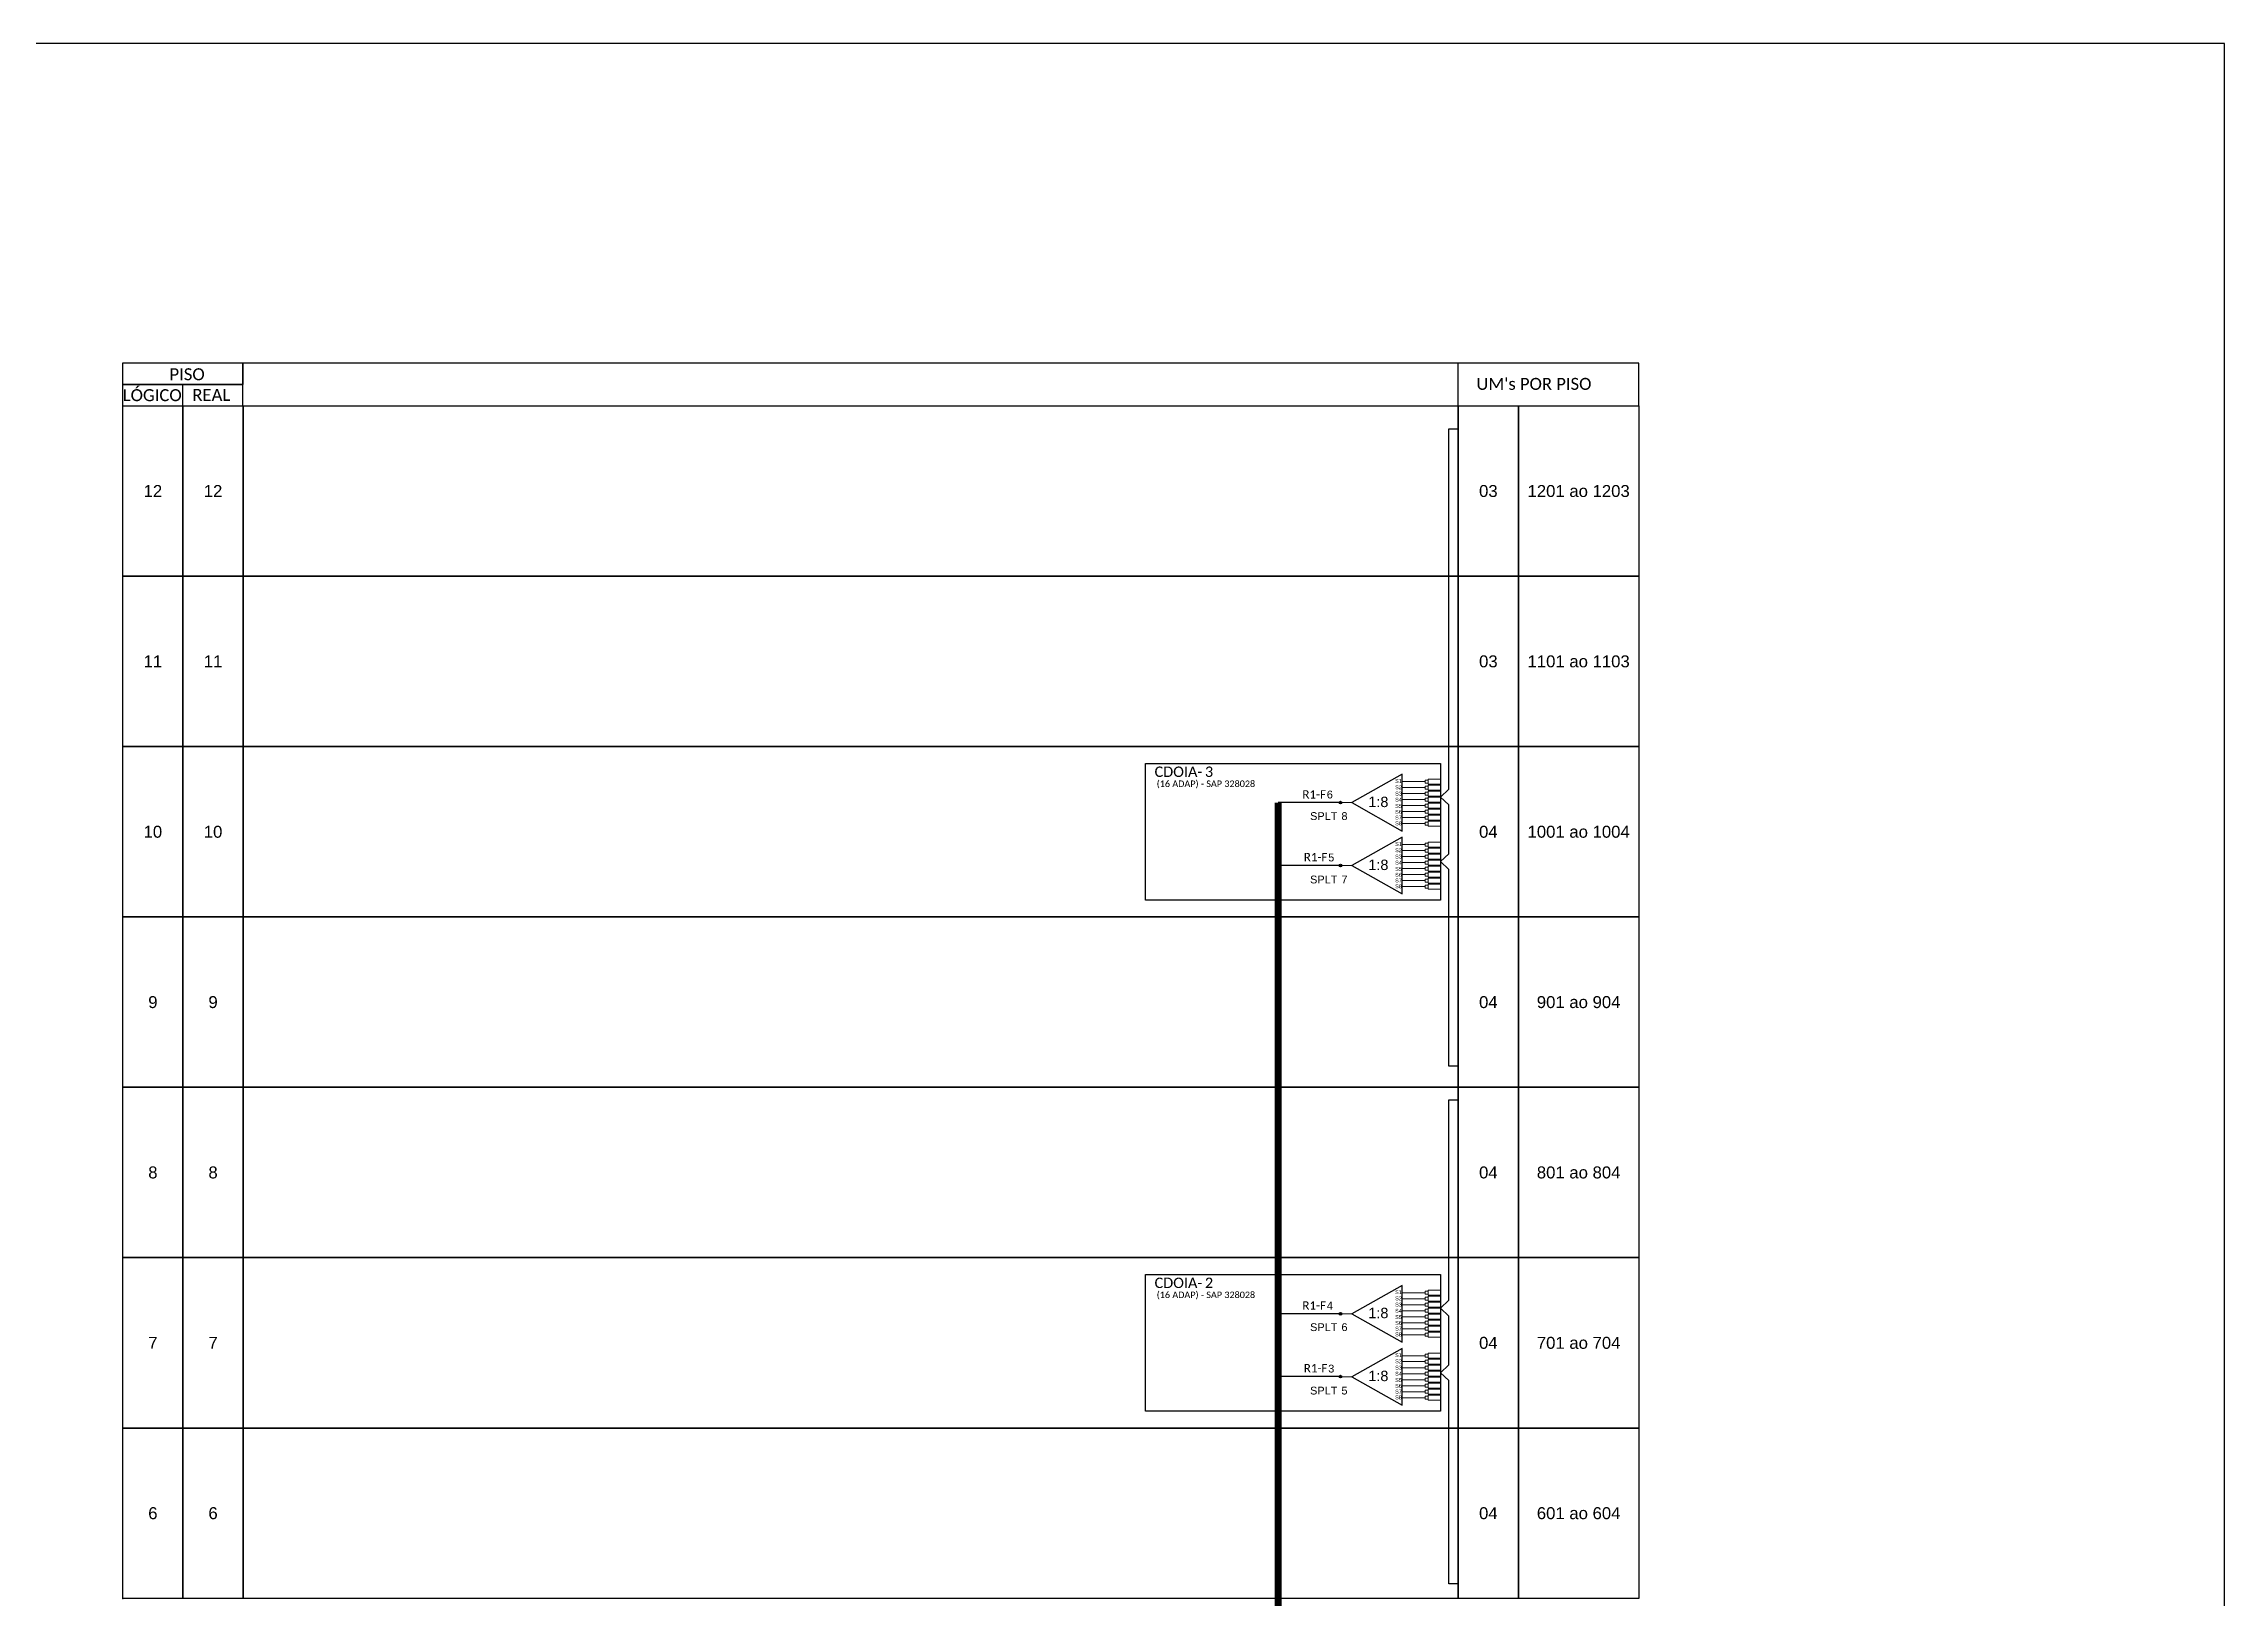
# Model space of a CAD drawing. Extents: x -89 to 2622484776, y -1852823961 to 1299.
# Drawn here: x 1261.3 to 1680.6, y 1000.2 to 1299 of the extents above; entities that cross this region are included whole.
import ezdxf
from ezdxf.enums import TextEntityAlignment as Align

# ---------------------------------------------------------------- set-up
doc = ezdxf.new("R2010")
doc.units = 0
doc.styles.add('ARIAL', font='arial.ttf')
doc.styles.add('WMF-Calibri0', font='calibri.ttf')

# ---------------------------------------------------------------- blocks, each defined once
blk = doc.blocks.new('SPLT_1-8_SC-APC')
at = {"color": 1}
blk.add_lwpolyline([(-7.37, -2.1), (-17.04, -7.55), (-7.37, -13), (-7.37, -2.1)], dxfattribs=at)
at = {"color": 3, "lineweight": 0}
for points in [[(-2.99, -3.51), (-7.37, -3.51)], [(-2.41, -3.02), (-2.41, -4)], [(-2.41, -3.02), (0, -3.02)], [(-2.41, -4), (0, -4)], [(-2.41, -4.17), (-2.41, -5.16)], [(-2.41, -4.17), (0, -4.17)], [(-7.37, -4.66), (-2.99, -4.66)], [(-7.37, -5.82), (-2.99, -5.82)], [(-7.37, -6.97), (-2.99, -6.97)], [(-7.37, -8.12), (-2.99, -8.12)], [(-2.41, -5.16), (0, -5.16)], [(-2.41, -5.32), (-2.41, -6.31)], [(-2.41, -5.32), (0, -5.32)], [(-2.41, -6.31), (0, -6.31)], [(-2.41, -6.48), (-2.41, -7.46)], [(-2.41, -6.48), (0, -6.48)], [(-2.41, -7.46), (0, -7.46)], [(-2.41, -7.63), (-2.41, -8.62)], [(-2.41, -7.63), (0, -7.63)], [(-7.37, -9.28), (-2.99, -9.28)], [(-7.37, -10.43), (-2.99, -10.43)], [(-7.37, -11.58), (-2.99, -11.58)], [(-2.41, -8.62), (0, -8.62)], [(-2.41, -8.78), (-2.41, -9.77)], [(-2.41, -8.78), (0, -8.78)], [(-2.41, -9.77), (0, -9.77)], [(-2.41, -9.94), (-2.41, -10.92)], [(-2.41, -9.94), (0, -9.94)], [(-2.41, -10.92), (0, -10.92)], [(-2.41, -11.09), (-2.41, -12.08)], [(-2.41, -11.09), (0, -11.09)], [(-2.41, -12.08), (0, -12.08)]]:
    blk.add_lwpolyline(points, dxfattribs=at)
for points in [[(-2.99, -3.22), (-2.41, -3.22), (-2.41, -3.8), (-2.99, -3.8)], [(-2.99, -4.38), (-2.41, -4.38), (-2.41, -4.95), (-2.99, -4.95)], [(-2.99, -5.53), (-2.41, -5.53), (-2.41, -6.1), (-2.99, -6.1)], [(-2.99, -6.68), (-2.41, -6.68), (-2.41, -7.26), (-2.99, -7.26)], [(-2.99, -7.84), (-2.41, -7.84), (-2.41, -8.41), (-2.99, -8.41)], [(-2.99, -8.99), (-2.41, -8.99), (-2.41, -9.56), (-2.99, -9.56)], [(-2.99, -10.14), (-2.41, -10.14), (-2.41, -10.72), (-2.99, -10.72)], [(-2.99, -11.3), (-2.41, -11.3), (-2.41, -11.87), (-2.99, -11.87)]]:
    blk.add_lwpolyline(points, close=True, dxfattribs=at)
at = {"color": 1, "lineweight": 0}
blk.add_lwpolyline([(-17.04, -7.55), (-19.26, -7.55)], dxfattribs=at)
at = {"color": 1, "style": 'ARIAL'}
for s, height, p in [('S1', 0.75, (-8.74, -3.78)), ('1:8', 2, (-13.91, -8.4)), ('S2', 0.75, (-8.74, -4.97)), ('S3', 0.75, (-8.74, -6.18)), ('S4', 0.75, (-8.74, -7.36)), ('S5', 0.75, (-8.74, -8.57)), ('S6', 0.75, (-8.74, -9.69)), ('S7', 0.75, (-8.74, -10.78)), ('S8', 0.75, (-8.74, -11.9))]:
    blk.add_text(s, height=height, dxfattribs=at).set_placement(p)

msp = doc.modelspace()

# ---------------------------------------------------------------- hatches: boundary and pattern name
h = msp.add_hatch(color=3)
h.dxf.hatch_style = 1
edge = h.paths.add_edge_path()
edge.add_arc((1510.61, 1153.14), 0.256, 0, 360)
h = msp.add_hatch(color=3)
h.dxf.hatch_style = 1
edge = h.paths.add_edge_path()
edge.add_arc((1510.61, 1141.05), 0.256, 0, 360)
h = msp.add_hatch(color=3)
h.dxf.hatch_style = 1
edge = h.paths.add_edge_path()
edge.add_arc((1510.61, 1054.91), 0.256, 0, 360)
h = msp.add_hatch(color=3)
h.dxf.hatch_style = 1
edge = h.paths.add_edge_path()
edge.add_arc((1510.61, 1042.82), 0.256, 0, 360)

# ---------------------------------------------------------------- linework, layer by layer
for points in [[(842, 705.02), (1680.56, 705.02), (1680.56, 1299.02), (842, 1299.02), (842, 705.02)], [(1299.61, 1229.41), (1567.98, 1229.41), (1567.98, 1237.64), (1299.61, 1237.64), (1299.61, 1237.64), (1299.61, 1233.52)], [(1533.23, 1229.41), (1533.23, 1237.64)], [(1288.04, 1229.41), (1288.04, 1233.52)]]:
    msp.add_lwpolyline(points)
for points in [[(1276.46, 1233.52), (1299.61, 1233.52), (1299.61, 1237.64), (1276.46, 1237.64)], [(1276.46, 1229.41), (1299.61, 1229.41), (1299.61, 1233.52), (1276.46, 1233.52)], [(1276.5, 1229.41), (1288.07, 1229.41), (1288.07, 1196.67), (1276.5, 1196.67)], [(1288.07, 1229.41), (1299.65, 1229.41), (1299.65, 1196.67), (1288.07, 1196.67)], [(1299.65, 1229.41), (1533.26, 1229.41), (1533.26, 1196.67), (1299.65, 1196.67)], [(1533.26, 1229.41), (1544.83, 1229.41), (1544.83, 1196.67), (1533.26, 1196.67)], [(1544.83, 1229.41), (1567.98, 1229.41), (1567.98, 1196.67), (1544.83, 1196.67)], [(1276.5, 1196.67), (1288.07, 1196.67), (1288.07, 1163.92), (1276.5, 1163.92)], [(1288.07, 1196.67), (1299.65, 1196.67), (1299.65, 1163.92), (1288.07, 1163.92)], [(1299.65, 1196.67), (1533.26, 1196.67), (1533.26, 1163.92), (1299.65, 1163.92)], [(1533.26, 1196.67), (1544.83, 1196.67), (1544.83, 1163.92), (1533.26, 1163.92)], [(1544.83, 1196.67), (1567.98, 1196.67), (1567.98, 1163.92), (1544.83, 1163.92)], [(1276.5, 1163.92), (1288.07, 1163.92), (1288.07, 1131.18), (1276.5, 1131.18)], [(1288.07, 1163.92), (1299.65, 1163.92), (1299.65, 1131.18), (1288.07, 1131.18)], [(1299.65, 1163.92), (1533.26, 1163.92), (1533.26, 1131.18), (1299.65, 1131.18)], [(1533.26, 1163.92), (1544.83, 1163.92), (1544.83, 1131.18), (1533.26, 1131.18)], [(1544.83, 1163.92), (1567.98, 1163.92), (1567.98, 1131.18), (1544.83, 1131.18)], [(1276.5, 1131.18), (1288.07, 1131.18), (1288.07, 1098.44), (1276.5, 1098.44)], [(1288.07, 1131.18), (1299.65, 1131.18), (1299.65, 1098.44), (1288.07, 1098.44)], [(1299.65, 1131.18), (1533.26, 1131.18), (1533.26, 1098.44), (1299.65, 1098.44)], [(1533.26, 1131.18), (1544.83, 1131.18), (1544.83, 1098.44), (1533.26, 1098.44)], [(1544.83, 1131.18), (1567.98, 1131.18), (1567.98, 1098.44), (1544.83, 1098.44)], [(1276.5, 1098.44), (1288.07, 1098.44), (1288.07, 1065.69), (1276.5, 1065.69)], [(1288.07, 1098.44), (1299.65, 1098.44), (1299.65, 1065.69), (1288.07, 1065.69)], [(1299.65, 1098.44), (1533.26, 1098.44), (1533.26, 1065.69), (1299.65, 1065.69)], [(1533.26, 1098.44), (1544.83, 1098.44), (1544.83, 1065.69), (1533.26, 1065.69)], [(1544.83, 1098.44), (1567.98, 1098.44), (1567.98, 1065.69), (1544.83, 1065.69)], [(1276.5, 1065.69), (1288.07, 1065.69), (1288.07, 1032.95), (1276.5, 1032.95)], [(1288.07, 1065.69), (1299.65, 1065.69), (1299.65, 1032.95), (1288.07, 1032.95)], [(1299.65, 1065.69), (1533.26, 1065.69), (1533.26, 1032.95), (1299.65, 1032.95)], [(1533.26, 1065.69), (1544.83, 1065.69), (1544.83, 1032.95), (1533.26, 1032.95)], [(1544.83, 1065.69), (1567.98, 1065.69), (1567.98, 1032.95), (1544.83, 1032.95)], [(1276.5, 1032.95), (1288.07, 1032.95), (1288.07, 1000.21), (1276.5, 1000.21)], [(1288.07, 1032.95), (1299.65, 1032.95), (1299.65, 1000.21), (1288.07, 1000.21)], [(1299.65, 1032.95), (1533.26, 1032.95), (1533.26, 1000.21), (1299.65, 1000.21)], [(1533.26, 1032.95), (1544.83, 1032.95), (1544.83, 1000.21), (1533.26, 1000.21)], [(1544.83, 1032.95), (1567.98, 1032.95), (1567.98, 1000.21), (1544.83, 1000.21)]]:
    msp.add_lwpolyline(points, close=True)
at = {"color": 3}
for points in [[(1533.09, 1102.5), (1531.44, 1102.5), (1531.44, 1134.63), (1531.44, 1134.63), (1531.44, 1140.3), (1529.87, 1141.8), (1531.44, 1143.31), (1531.44, 1147.04), (1531.44, 1147.04), (1531.44, 1152.7), (1529.87, 1154.21), (1531.44, 1155.72), (1531.44, 1225), (1533.09, 1225)], [(1533.09, 1003), (1531.44, 1003), (1531.44, 1036.4), (1531.44, 1036.4), (1531.44, 1042.06), (1529.87, 1043.57), (1531.44, 1045.08), (1531.44, 1048.81), (1531.44, 1048.81), (1531.44, 1054.47), (1529.87, 1055.98), (1531.44, 1057.49), (1531.44, 1096), (1533.09, 1096)]]:
    msp.add_lwpolyline(points, dxfattribs=at)
at = {"color": 1}
for points in [[(1529.87, 1136.79), (1529.87, 1136.79), (1529.87, 1134.42), (1473.13, 1134.42), (1473.13, 1160.69), (1476.74, 1160.69)], [(1529.87, 1038.56), (1529.87, 1038.56), (1529.87, 1036.19), (1473.13, 1036.19), (1473.13, 1062.46), (1476.74, 1062.46)]]:
    msp.add_lwpolyline(points, dxfattribs=at)
for points in [[(1473.13, 1160.69), (1529.87, 1160.69), (1529.87, 1134.42), (1473.13, 1134.42)], [(1473.13, 1062.46), (1529.87, 1062.46), (1529.87, 1036.19), (1473.13, 1036.19)]]:
    msp.add_lwpolyline(points, close=True, dxfattribs=at)
at = {"color": 5, "const_width": 1.36}
msp.add_lwpolyline([(1498.66, 1153.14), (1498.66, 839.5), (1482.92, 839.5), (1482.92, 828.7)], dxfattribs=at)
at = {"color": 5}
for points in [[(1510.61, 1153.14), (1498.66, 1153.14)], [(1510.61, 1141.05), (1498.66, 1141.05)], [(1510.61, 1054.91), (1498.66, 1054.91)], [(1510.61, 1042.82), (1498.66, 1042.82)]]:
    msp.add_lwpolyline(points, dxfattribs=at)
at = {"color": 3}
for centre in [(1510.61, 1153.14), (1510.61, 1141.05), (1510.61, 1054.91), (1510.61, 1042.82)]:
    msp.add_circle(centre, 0.256, dxfattribs=at)
for p in [(1276.5, 1229.41), (1276.5, 1196.67), (1276.5, 1163.92), (1512.84, 1153.14), (1276.5, 1131.18), (1276.5, 1098.44), (1276.5, 1065.69), (1512.84, 1054.91), (1276.5, 1032.95), (1276.5, 1000.21)]:
    msp.add_point(p)

# ---------------------------------------------------------------- block references
for p in [(1529.87, 1160.69), (1529.87, 1148.59), (1529.87, 1062.46), (1529.87, 1050.36)]:
    msp.add_blockref('SPLT_1-8_SC-APC', p, dxfattribs=at)

# ---------------------------------------------------------------- texts
at = {"style": 'WMF-Calibri0'}
for s, p in [('  LÓGICO', (1274.88, 1230.31)), ('     PISO', (1281.43, 1234.33)), ("UM's POR PISO", (1536.75, 1232.48)), ('    REAL', (1286.64, 1230.36))]:
    msp.add_text(s, height=2.3, dxfattribs=at).set_placement(p)
at = {"style": 'ARIAL'}
for s, p in [('12', (1282.29, 1213.04)), ('12', (1293.86, 1213.04)), ('03', (1539.05, 1213.04)), ('1201 ao 1203', (1556.41, 1213.04)), ('11', (1282.29, 1180.3)), ('11', (1293.86, 1180.3)), ('03', (1539.05, 1180.3)), ('1101 ao 1103', (1556.41, 1180.3)), ('10', (1282.29, 1147.55)), ('10', (1293.86, 1147.55)), ('04', (1539.05, 1147.55)), ('1001 ao 1004', (1556.41, 1147.55)), ('9', (1282.29, 1114.81)), ('9', (1293.86, 1114.81)), ('04', (1539.05, 1114.81)), ('901 ao 904', (1556.41, 1114.81)), ('8', (1282.29, 1082.07)), ('8', (1293.86, 1082.07)), ('04', (1539.05, 1082.07)), ('801 ao 804', (1556.41, 1082.07)), ('7', (1282.29, 1049.32)), ('7', (1293.86, 1049.32)), ('04', (1539.05, 1049.32)), ('701 ao 704', (1556.41, 1049.32)), ('6', (1282.29, 1016.58)), ('6', (1293.86, 1016.58)), ('04', (1539.05, 1016.58)), ('601 ao 604', (1556.41, 1016.58))]:
    msp.add_text(s, height=2.3, dxfattribs=at).set_placement(p, align=Align.MIDDLE_CENTER)
at = {"color": 1, "style": 'WMF-Calibri0'}
for s, p in [('CDOIA-', (1474.88, 1158.08)), ('3', (1484.56, 1158.08)), ('CDOIA-', (1474.88, 1059.85)), ('2', (1484.56, 1059.85))]:
    msp.add_text(s, height=2, dxfattribs=at).set_placement(p)
for p in [(1484.75, 1156.15), (1484.75, 1057.92)]:
    msp.add_text('(16 ADAP) - SAP 328028', height=1.25, dxfattribs=at).set_placement(p, align=Align.CENTER)
at = {"color": 5, "style": 'WMF-Calibri0'}
for p in [(1503.3, 1153.93), (1503.57, 1141.88), (1503.3, 1055.7), (1503.57, 1043.65)]:
    msp.add_text('R1-F', height=1.6, dxfattribs=at).set_placement(p)
at = {"color": 5, "style": 'ARIAL'}
for s, p in [('6', (1508.58, 1153.95)), ('5', (1508.85, 1141.85)), ('4', (1508.58, 1055.72)), ('3', (1508.85, 1043.62))]:
    msp.add_text(s, height=1.5, dxfattribs=at).set_placement(p, align=Align.CENTER)
at = {"color": 7, "style": 'ARIAL'}
for s, p in [('SPLT', (1507.4, 1149.81)), ('8', (1511.39, 1149.81)), ('SPLT', (1507.4, 1137.62)), ('7', (1511.39, 1137.62)), ('SPLT', (1507.4, 1051.58)), ('6', (1511.39, 1051.58)), ('SPLT', (1507.4, 1039.39)), ('5', (1511.39, 1039.39))]:
    msp.add_text(s, height=1.5, dxfattribs=at).set_placement(p, align=Align.CENTER)

doc.saveas('drawing.dxf')
